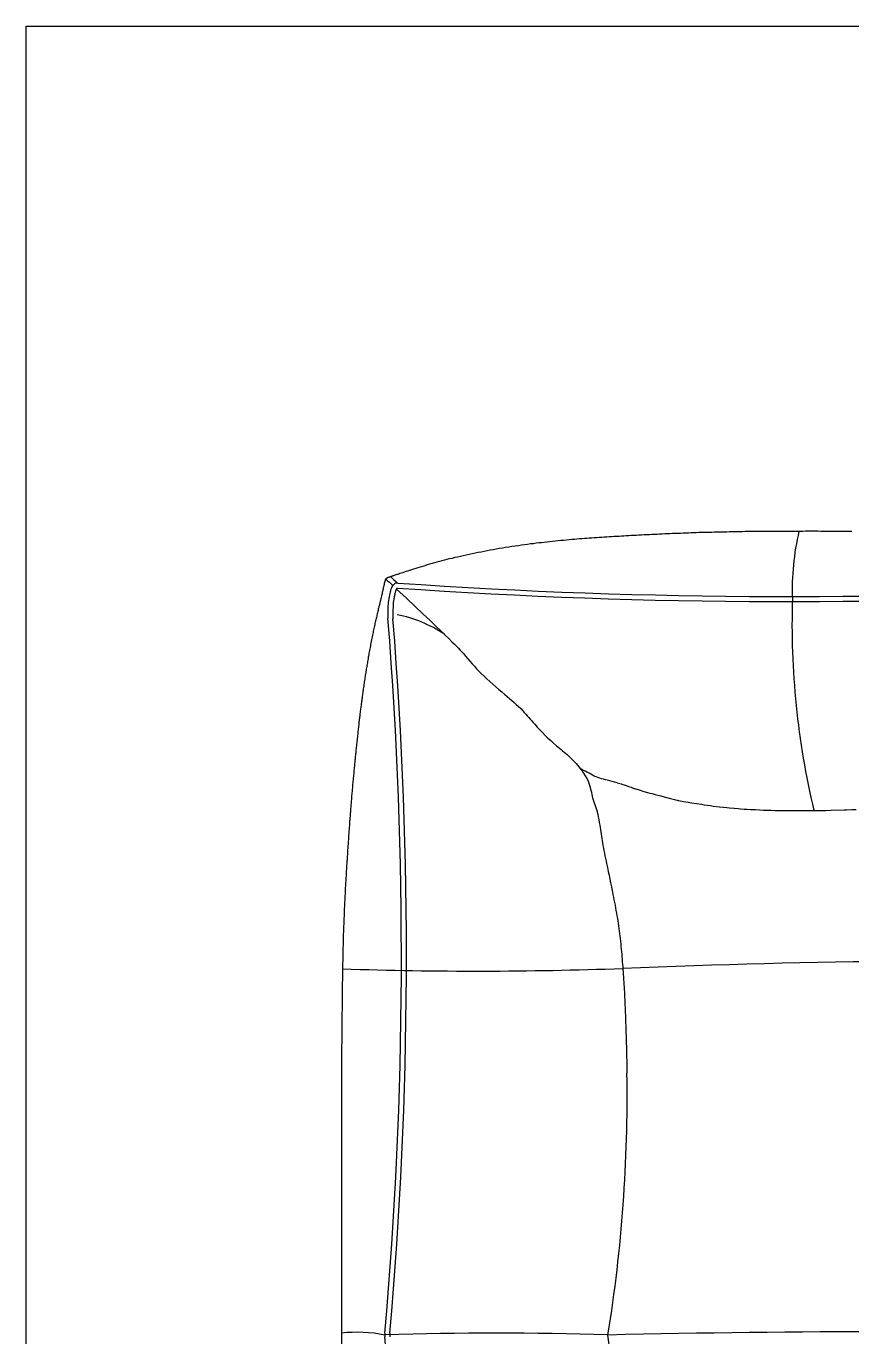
# Model space of a CAD drawing. Extents: x 185064 to 343242, y -369192 to -264966.
# Drawn here: x 227647 to 228468, y -291615 to -290311 of the extents above; entities that cross this region are included whole.
import ezdxf

# ---------------------------------------------------------------- set-up
doc = ezdxf.new("R2010")
doc.units = 0
doc.layers.add('01-12-Low Furniture', color=2, linetype='Continuous')
doc.layers.add('打印框', color=4, linetype='Continuous')

# ---------------------------------------------------------------- blocks, each defined once
blk = doc.blocks.new('332344')
at = {"layer": '01-12-Low Furniture', "color": 3}
for p, q in [((235230.9, -290818.1), (235228.5, -290818.2)), ((235233.4, -290817.9), (235230.9, -290818.1)), ((235235.8, -290817.8), (235233.4, -290817.9)), ((235238.4, -290817.6), (235235.8, -290817.8)), ((235240.9, -290817.5), (235238.4, -290817.6)), ((235243.5, -290817.4), (235240.9, -290817.5)), ((235246.1, -290817.3), (235243.5, -290817.4)), ((235248.7, -290817.1), (235246.1, -290817.3)), ((235251.3, -290817), (235248.7, -290817.1)), ((235253.9, -290816.9), (235251.3, -290817)), ((235256.4, -290816.7), (235253.9, -290816.9)), ((235259, -290816.6), (235256.4, -290816.7)), ((235261.5, -290816.5), (235259, -290816.6)), ((235264.1, -290816.4), (235261.5, -290816.5)), ((235266.6, -290816.3), (235264.1, -290816.4)), ((235269.2, -290816.1), (235266.6, -290816.3)), ((235271.7, -290816), (235269.2, -290816.1)), ((235274.3, -290815.9), (235271.7, -290816)), ((235276.9, -290815.8), (235274.3, -290815.9)), ((235279.5, -290815.7), (235276.9, -290815.8)), ((235282.1, -290815.6), (235279.5, -290815.7)), ((235284.8, -290815.5), (235282.1, -290815.6)), ((235287.4, -290815.4), (235284.8, -290815.5)), ((235290.1, -290815.3), (235287.4, -290815.4)), ((235292.8, -290815.2), (235290.1, -290815.3)), ((235295.4, -290815.1), (235292.8, -290815.2)), ((235298, -290815), (235295.4, -290815.1)), ((235300.6, -290814.9), (235298, -290815)), ((235303.2, -290814.8), (235300.6, -290814.9)), ((235305.8, -290814.8), (235303.2, -290814.8)), ((235308.3, -290814.7), (235305.8, -290814.8)), ((235310.9, -290814.6), (235308.3, -290814.7)), ((235313.4, -290814.6), (235310.9, -290814.6)), ((235315.9, -290814.5), (235313.4, -290814.6)), ((235318.4, -290814.4), (235315.9, -290814.5)), ((235320.9, -290814.4), (235318.4, -290814.4)), ((235323.4, -290814.3), (235320.9, -290814.4)), ((235326, -290814.3), (235323.4, -290814.3)), ((235328.5, -290814.2), (235326, -290814.3)), ((235331, -290814.2), (235328.5, -290814.2)), ((235333.6, -290814.1), (235331, -290814.2)), ((235336.1, -290814.1), (235333.6, -290814.1)), ((235338.7, -290814), (235336.1, -290814.1)), ((235341.3, -290814), (235338.7, -290814)), ((235343.9, -290813.9), (235341.3, -290814)), ((235346.5, -290813.9), (235343.9, -290813.9)), ((235349.1, -290813.8), (235346.5, -290813.9)), ((235351.7, -290813.8), (235349.1, -290813.8)), ((235354.3, -290813.8), (235351.7, -290813.8)), ((235357, -290813.7), (235354.3, -290813.8)), ((235359.6, -290813.7), (235357, -290813.7)), ((235362.2, -290813.7), (235359.6, -290813.7)), ((235364.8, -290813.6), (235362.2, -290813.7)), ((235367.4, -290813.6), (235364.8, -290813.6)), ((235370, -290813.6), (235367.4, -290813.6)), ((235372.6, -290813.6), (235370, -290813.6)), ((235375.1, -290813.6), (235372.6, -290813.6)), ((235377.6, -290813.5), (235375.1, -290813.6)), ((235380.1, -290813.5), (235377.6, -290813.5)), ((235382.5, -290813.5), (235380.1, -290813.5)), ((235384.9, -290813.5), (235382.5, -290813.5)), ((235387.2, -290813.5), (235384.9, -290813.5)), ((235389.6, -290813.5), (235387.2, -290813.5)), ((235392, -290813.5), (235389.6, -290813.5)), ((235394.3, -290813.5), (235392, -290813.5)), ((235396.7, -290813.5), (235394.3, -290813.5)), ((235399.1, -290813.5), (235396.7, -290813.5)), ((235401.6, -290813.5), (235399.1, -290813.5)), ((235404.1, -290813.5), (235401.6, -290813.5)), ((235406.6, -290813.5), (235404.1, -290813.5)), ((235409.1, -290813.4), (235406.6, -290813.5)), ((235411.6, -290813.4), (235409.1, -290813.4)), ((235414.2, -290813.4), (235411.6, -290813.4)), ((235416.8, -290813.4), (235414.2, -290813.4)), ((235419.3, -290813.4), (235416.8, -290813.4)), ((235421.9, -290813.4), (235419.3, -290813.4)), ((235424.4, -290813.5), (235421.9, -290813.4)), ((235427, -290813.5), (235424.4, -290813.5)), ((235429.5, -290813.5), (235427, -290813.5)), ((235432.1, -290813.5), (235429.5, -290813.5)), ((235434.6, -290813.5), (235432.1, -290813.5)), ((235437.2, -290813.5), (235434.6, -290813.5)), ((235439.8, -290813.5), (235437.2, -290813.5)), ((235442.3, -290813.6), (235439.8, -290813.5)), ((235444.9, -290813.6), (235442.3, -290813.6)), ((235447.5, -290813.6), (235444.9, -290813.6)), ((235450.1, -290813.6), (235447.5, -290813.6)), ((235452.7, -290813.6), (235450.1, -290813.6)), ((235455.3, -290813.7), (235452.7, -290813.6)), ((235104.5, -290830.7), (235101.5, -290831.3)), ((235107.6, -290830.2), (235104.5, -290830.7)), ((235110.8, -290829.7), (235107.6, -290830.2)), ((235114, -290829.2), (235110.8, -290829.7)), ((235117.1, -290828.7), (235114, -290829.2)), ((235120.3, -290828.2), (235117.1, -290828.7)), ((235123.5, -290827.8), (235120.3, -290828.2)), ((235126.6, -290827.3), (235123.5, -290827.8)), ((235129.6, -290826.9), (235126.6, -290827.3)), ((235132.6, -290826.5), (235129.6, -290826.9)), ((235135.5, -290826.1), (235132.6, -290826.5)), ((235138.4, -290825.8), (235135.5, -290826.1)), ((235141.2, -290825.4), (235138.4, -290825.8)), ((235143.9, -290825.1), (235141.2, -290825.4)), ((235146.6, -290824.8), (235143.9, -290825.1)), ((235149.3, -290824.5), (235146.6, -290824.8)), ((235152, -290824.2), (235149.3, -290824.5)), ((235154.8, -290823.9), (235152, -290824.2)), ((235157.5, -290823.6), (235154.8, -290823.9)), ((235160.3, -290823.3), (235157.5, -290823.6)), ((235163.1, -290823), (235160.3, -290823.3)), ((235165.8, -290822.7), (235163.1, -290823)), ((235168.6, -290822.5), (235165.8, -290822.7)), ((235171.3, -290822.2), (235168.6, -290822.5)), ((235174, -290822), (235171.3, -290822.2)), ((235176.7, -290821.7), (235174, -290822)), ((235179.3, -290821.5), (235176.7, -290821.7)), ((235181.8, -290821.3), (235179.3, -290821.5)), ((235184.3, -290821.1), (235181.8, -290821.3)), ((235186.8, -290820.9), (235184.3, -290821.1)), ((235189.2, -290820.7), (235186.8, -290820.9)), ((235191.7, -290820.5), (235189.2, -290820.7)), ((235194.1, -290820.3), (235191.7, -290820.5)), ((235196.5, -290820.2), (235194.1, -290820.3)), ((235199, -290820), (235196.5, -290820.2)), ((235201.5, -290819.8), (235199, -290820)), ((235204, -290819.7), (235201.5, -290819.8)), ((235206.5, -290819.5), (235204, -290819.7)), ((235209, -290819.4), (235206.5, -290819.5)), ((235211.5, -290819.2), (235209, -290819.4)), ((235214, -290819.1), (235211.5, -290819.2)), ((235216.4, -290818.9), (235214, -290819.1)), ((235218.9, -290818.8), (235216.4, -290818.9)), ((235221.3, -290818.6), (235218.9, -290818.8)), ((235223.7, -290818.5), (235221.3, -290818.6)), ((235226.1, -290818.3), (235223.7, -290818.5)), ((235228.5, -290818.2), (235226.1, -290818.3)), ((235045, -290843.6), (235042.5, -290844.3)), ((235047.4, -290842.9), (235045, -290843.6)), ((235049.9, -290842.3), (235047.4, -290842.9)), ((235052.4, -290841.6), (235049.9, -290842.3)), ((235055, -290841), (235052.4, -290841.6)), ((235057.6, -290840.4), (235055, -290841)), ((235060.3, -290839.7), (235057.6, -290840.4)), ((235063, -290839.1), (235060.3, -290839.7)), ((235065.8, -290838.5), (235063, -290839.1)), ((235068.7, -290837.8), (235065.8, -290838.5)), ((235071.6, -290837.2), (235068.7, -290837.8)), ((235074.5, -290836.6), (235071.6, -290837.2)), ((235077.5, -290836), (235074.5, -290836.6)), ((235080.4, -290835.3), (235077.5, -290836)), ((235083.4, -290834.7), (235080.4, -290835.3)), ((235086.4, -290834.1), (235083.4, -290834.7)), ((235089.4, -290833.5), (235086.4, -290834.1)), ((235092.4, -290832.9), (235089.4, -290833.5)), ((235095.4, -290832.4), (235092.4, -290832.9)), ((235098.4, -290831.8), (235095.4, -290832.4)), ((235101.5, -290831.3), (235098.4, -290831.8)), ((235000.6, -290857.2), (234999.9, -290857.5)), ((235001.5, -290856.9), (235000.6, -290857.2)), ((235002.4, -290856.6), (235001.5, -290856.9)), ((235003.4, -290856.3), (235002.4, -290856.6)), ((235004.4, -290856), (235003.4, -290856.3)), ((235005.6, -290855.6), (235004.4, -290856)), ((235006.9, -290855.1), (235005.6, -290855.6)), ((235008.4, -290854.7), (235006.9, -290855.1)), ((235009.9, -290854.2), (235008.4, -290854.7)), ((235011.6, -290853.6), (235009.9, -290854.2)), ((235013.3, -290853.1), (235011.6, -290853.6)), ((235015.2, -290852.5), (235013.3, -290853.1)), ((235017.1, -290851.9), (235015.2, -290852.5)), ((235019.2, -290851.2), (235017.1, -290851.9)), ((235021.3, -290850.6), (235019.2, -290851.2)), ((235023.5, -290849.9), (235021.3, -290850.6)), ((235025.7, -290849.2), (235023.5, -290849.9)), ((235028, -290848.5), (235025.7, -290849.2)), ((235030.4, -290847.8), (235028, -290848.5)), ((235032.8, -290847), (235030.4, -290847.8)), ((235035.2, -290846.3), (235032.8, -290847)), ((235037.6, -290845.6), (235035.2, -290846.3)), ((235040.1, -290844.9), (235037.6, -290845.6)), ((235042.5, -290844.3), (235040.1, -290844.9)), ((234989, -290870.3), (234988.8, -290870.9)), ((234989.1, -290869.7), (234989, -290870.3)), ((234989.2, -290869.1), (234989.1, -290869.7)), ((234989.4, -290868.6), (234989.2, -290869.1)), ((234989.5, -290868.1), (234989.4, -290868.6)), ((234989.6, -290867.3), (234989.5, -290867.7)), ((234989.5, -290867.7), (234989.5, -290868.1)), ((234989.7, -290867), (234989.6, -290867.3)), ((234989.8, -290866.7), (234989.7, -290867)), ((234989.9, -290866.1), (234989.8, -290866.4)), ((234989.8, -290866.4), (234989.8, -290866.7)), ((234990, -290865.9), (234989.9, -290866.1)), ((234990.1, -290865.5), (234990, -290865.7)), ((234990, -290865.7), (234990, -290865.9)), ((234990.2, -290864.9), (234990.1, -290865.1)), ((234990.1, -290865.1), (234990.1, -290865.3)), ((234990.1, -290865.3), (234990.1, -290865.5)), ((234990.3, -290864.6), (234990.2, -290864.7)), ((234990.2, -290864.7), (234990.2, -290864.9)), ((234990.4, -290864.2), (234990.3, -290864.4)), ((234990.3, -290864.4), (234990.3, -290864.6)), ((234990.5, -290863.8), (234990.4, -290864)), ((234990.4, -290864), (234990.4, -290864.2)), ((234990.6, -290863.4), (234990.5, -290863.6)), ((234990.5, -290863.6), (234990.5, -290863.8)), ((234990.7, -290863), (234990.6, -290863.2)), ((234990.6, -290863.2), (234990.6, -290863.4)), ((234990.8, -290862.6), (234990.7, -290862.8)), ((234990.7, -290862.8), (234990.7, -290863)), ((234990.9, -290862.2), (234990.8, -290862.4)), ((234990.8, -290862.4), (234990.8, -290862.6)), ((234991, -290862), (234990.9, -290862.1)), ((234990.9, -290862.1), (234990.9, -290862.2)), ((234991.1, -290861.7), (234991, -290861.8)), ((234991, -290861.8), (234991, -290861.9)), ((234991, -290861.9), (234991, -290862)), ((234991.2, -290861.6), (234991.1, -290861.6)), ((234991.1, -290861.6), (234991.1, -290861.7)), ((234991.3, -290861.4), (234991.2, -290861.4)), ((234991.2, -290861.4), (234991.2, -290861.5)), ((234991.2, -290861.5), (234991.2, -290861.6)), ((234991.4, -290861.2), (234991.3, -290861.3)), ((234991.3, -290861.3), (234991.3, -290861.4)), ((234991.5, -290861.1), (234991.4, -290861.2)), ((234991.4, -290861.2), (234991.4, -290861.2)), ((234991.6, -290861), (234991.5, -290861.1)), ((234991.5, -290861.1), (234991.5, -290861.1)), ((234991.7, -290860.9), (234991.6, -290861)), ((234991.6, -290861), (234991.6, -290861)), ((234991.8, -290860.8), (234991.7, -290860.9)), ((234991.7, -290860.9), (234991.7, -290860.9)), ((234991.9, -290860.8), (234991.8, -290860.8)), ((234992, -290860.6), (234991.9, -290860.7)), ((234991.9, -290860.7), (234991.9, -290860.8)), ((234992.1, -290860.6), (234992, -290860.6)), ((234992.3, -290860.5), (234992.1, -290860.6)), ((234992.4, -290860.4), (234992.3, -290860.5)), ((234992.6, -290860.3), (234992.4, -290860.4)), ((234992.8, -290860.2), (234992.6, -290860.3)), ((234992.9, -290860.1), (234992.8, -290860.2)), ((234993.1, -290860), (234992.9, -290860.1)), ((234993.3, -290859.8), (234993.1, -290860)), ((234993.5, -290859.7), (234993.3, -290859.8)), ((234993.7, -290859.6), (234993.5, -290859.7)), ((234994, -290859.6), (234993.7, -290859.6)), ((234994.2, -290859.5), (234994, -290859.6)), ((234994.4, -290859.4), (234994.2, -290859.5)), ((234994.7, -290859.3), (234994.4, -290859.4)), ((234994.9, -290859.2), (234994.7, -290859.3)), ((234995.2, -290859.1), (234994.9, -290859.2)), ((234995.5, -290859), (234995.2, -290859.1)), ((234995.8, -290858.9), (234995.5, -290859)), ((234996.2, -290858.7), (234995.8, -290858.9)), ((234996.6, -290858.6), (234996.2, -290858.7)), ((234997, -290858.4), (234996.6, -290858.6)), ((234997.5, -290858.3), (234997, -290858.4)), ((234998, -290858.1), (234997.5, -290858.3)), ((234998.6, -290857.9), (234998, -290858.1)), ((234999.2, -290857.7), (234998.6, -290857.9)), ((234999.9, -290857.5), (234999.2, -290857.7)), ((234986.1, -290883.1), (234986, -290883.7)), ((234986.2, -290882.6), (234986.1, -290883.1)), ((234986.3, -290882.1), (234986.2, -290882.6)), ((234986.5, -290881.5), (234986.3, -290882.1)), ((234986.6, -290881), (234986.5, -290881.5)), ((234986.7, -290880.4), (234986.6, -290881)), ((234986.9, -290879.7), (234986.7, -290880.4)), ((234987, -290879), (234986.9, -290879.7)), ((234987.2, -290878.3), (234987, -290879)), ((234987.4, -290877.5), (234987.2, -290878.3)), ((234987.6, -290876.7), (234987.4, -290877.5)), ((234987.8, -290875.8), (234987.6, -290876.7)), ((234987.9, -290875), (234987.8, -290875.8)), ((234988.1, -290874.1), (234987.9, -290875)), ((234988.3, -290873.3), (234988.1, -290874.1)), ((234988.5, -290872.4), (234988.3, -290873.3)), ((234988.7, -290871.7), (234988.5, -290872.4)), ((234988.8, -290870.9), (234988.7, -290871.7)), ((234983, -290895.6), (234982.7, -290896.8)), ((234983.3, -290894.5), (234983, -290895.6)), ((234983.6, -290893.3), (234983.3, -290894.5)), ((234983.9, -290892.2), (234983.6, -290893.3)), ((234984.1, -290891.1), (234983.9, -290892.2)), ((234984.4, -290890.1), (234984.1, -290891.1)), ((234984.6, -290889.2), (234984.4, -290890.1)), ((234984.8, -290888.3), (234984.6, -290889.2)), ((234985, -290887.5), (234984.8, -290888.3)), ((234985.2, -290886.7), (234985, -290887.5)), ((234985.4, -290886), (234985.2, -290886.7)), ((234985.5, -290885.4), (234985.4, -290886)), ((234985.7, -290884.8), (234985.5, -290885.4)), ((234985.8, -290884.2), (234985.7, -290884.8)), ((234986, -290883.7), (234985.8, -290884.2)), ((234980, -290908.8), (234979.7, -290910.1)), ((234980.2, -290907.6), (234980, -290908.8)), ((234980.5, -290906.4), (234980.2, -290907.6)), ((234980.8, -290905.1), (234980.5, -290906.4)), ((234981.1, -290903.9), (234980.8, -290905.1)), ((234981.3, -290902.7), (234981.1, -290903.9)), ((234981.6, -290901.5), (234981.3, -290902.7)), ((234981.9, -290900.3), (234981.6, -290901.5)), ((234982.2, -290899.1), (234981.9, -290900.3)), ((234982.5, -290898), (234982.2, -290899.1)), ((234982.7, -290896.8), (234982.5, -290898)), ((234977.4, -290921.4), (234977.1, -290923)), ((234977.7, -290919.9), (234977.4, -290921.4)), ((234978, -290918.4), (234977.7, -290919.9)), ((234978.3, -290916.9), (234978, -290918.4)), ((234978.6, -290915.5), (234978.3, -290916.9)), ((234978.9, -290914.1), (234978.6, -290915.5)), ((234979.1, -290912.7), (234978.9, -290914.1)), ((234979.4, -290911.4), (234979.1, -290912.7)), ((234979.7, -290910.1), (234979.4, -290911.4)), ((234974.8, -290934.9), (234974.6, -290936.2)), ((234975.1, -290933.5), (234974.8, -290934.9)), ((234975.3, -290932), (234975.1, -290933.5)), ((234975.6, -290930.6), (234975.3, -290932)), ((234975.9, -290929.1), (234975.6, -290930.6)), ((234976.2, -290927.6), (234975.9, -290929.1)), ((234976.5, -290926.1), (234976.2, -290927.6)), ((234976.8, -290924.5), (234976.5, -290926.1)), ((234977.1, -290923), (234976.8, -290924.5)), ((234972.6, -290948.1), (234972.4, -290949.4)), ((234972.8, -290946.9), (234972.6, -290948.1)), ((234973, -290945.6), (234972.8, -290946.9)), ((234973.2, -290944.3), (234973, -290945.6)), ((234973.4, -290942.9), (234973.2, -290944.3)), ((234973.6, -290941.6), (234973.4, -290942.9)), ((234973.9, -290940.3), (234973.6, -290941.6)), ((234974.1, -290938.9), (234973.9, -290940.3)), ((234974.3, -290937.6), (234974.1, -290938.9)), ((234974.6, -290936.2), (234974.3, -290937.6)), ((234970.6, -290960.5), (234970.4, -290961.9)), ((234970.8, -290959.2), (234970.6, -290960.5)), ((234971, -290958), (234970.8, -290959.2)), ((234971.2, -290956.7), (234971, -290958)), ((234971.4, -290955.5), (234971.2, -290956.7)), ((234971.6, -290954.3), (234971.4, -290955.5)), ((234971.8, -290953.1), (234971.6, -290954.3)), ((234972, -290951.9), (234971.8, -290953.1)), ((234972.2, -290950.6), (234972, -290951.9)), ((234972.4, -290949.4), (234972.2, -290950.6)), ((234968.7, -290973.9), (234968.5, -290975.1)), ((234968.8, -290972.7), (234968.7, -290973.9)), ((234969, -290971.5), (234968.8, -290972.7)), ((234969.2, -290970.2), (234969, -290971.5)), ((234969.4, -290968.8), (234969.2, -290970.2)), ((234969.6, -290967.4), (234969.4, -290968.8)), ((234969.8, -290966), (234969.6, -290967.4)), ((234970, -290964.6), (234969.8, -290966)), ((234970.2, -290963.2), (234970, -290964.6)), ((234970.4, -290961.9), (234970.2, -290963.2)), ((234966.8, -290987.7), (234966.7, -290988.9)), ((234967, -290986.5), (234966.8, -290987.7)), ((234967.1, -290985.3), (234967, -290986.5)), ((234967.3, -290984.1), (234967.1, -290985.3)), ((234967.4, -290983), (234967.3, -290984.1)), ((234967.6, -290981.8), (234967.4, -290983)), ((234967.7, -290980.7), (234967.6, -290981.8)), ((234967.9, -290979.6), (234967.7, -290980.7)), ((234968, -290978.5), (234967.9, -290979.6)), ((234968.2, -290977.4), (234968, -290978.5)), ((234968.3, -290976.2), (234968.2, -290977.4)), ((234968.5, -290975.1), (234968.3, -290976.2)), ((234965.3, -290999.7), (234965.2, -291000.9)), ((234965.5, -290998.6), (234965.3, -290999.7)), ((234965.6, -290997.4), (234965.5, -290998.6)), ((234965.8, -290996.2), (234965.6, -290997.4)), ((234965.9, -290995), (234965.8, -290996.2)), ((234966.1, -290993.7), (234965.9, -290995)), ((234966.2, -290992.5), (234966.1, -290993.7)), ((234966.4, -290991.3), (234966.2, -290992.5)), ((234966.5, -290990.1), (234966.4, -290991.3)), ((234966.7, -290988.9), (234966.5, -290990.1)), ((234963.9, -291012.7), (234963.7, -291014.1)), ((234964, -291011.4), (234963.9, -291012.7)), ((234964.2, -291010.2), (234964, -291011.4)), ((234964.3, -291008.9), (234964.2, -291010.2)), ((234964.4, -291007.7), (234964.3, -291008.9)), ((234964.6, -291006.5), (234964.4, -291007.7)), ((234964.7, -291005.4), (234964.6, -291006.5)), ((234964.8, -291004.3), (234964.7, -291005.4)), ((234964.9, -291003.1), (234964.8, -291004.3)), ((234965.1, -291002), (234964.9, -291003.1)), ((234965.2, -291000.9), (234965.1, -291002)), ((234962.5, -291025.5), (234962.3, -291026.9)), ((234962.7, -291024), (234962.5, -291025.5)), ((234962.8, -291022.6), (234962.7, -291024)), ((234963, -291021.1), (234962.8, -291022.6)), ((234963.1, -291019.7), (234963, -291021.1)), ((234963.3, -291018.2), (234963.1, -291019.7)), ((234963.4, -291016.8), (234963.3, -291018.2)), ((234963.6, -291015.4), (234963.4, -291016.8)), ((234963.7, -291014.1), (234963.6, -291015.4)), ((234961.1, -291038.9), (234961, -291040.1)), ((234961.2, -291037.7), (234961.1, -291038.9)), ((234961.3, -291036.4), (234961.2, -291037.7)), ((234961.5, -291035.1), (234961.3, -291036.4)), ((234961.6, -291033.8), (234961.5, -291035.1)), ((234961.8, -291032.5), (234961.6, -291033.8)), ((234961.9, -291031.1), (234961.8, -291032.5)), ((234962, -291029.7), (234961.9, -291031.1)), ((234962.2, -291028.3), (234962, -291029.7)), ((234962.3, -291026.9), (234962.2, -291028.3)), ((234959.7, -291052.8), (234959.6, -291054.4)), ((234959.9, -291051.3), (234959.7, -291052.8)), ((234960, -291049.9), (234959.9, -291051.3)), ((234960.1, -291048.6), (234960, -291049.9)), ((234960.3, -291047.3), (234960.1, -291048.6)), ((234960.4, -291046.1), (234960.3, -291047.3)), ((234960.5, -291044.9), (234960.4, -291046.1)), ((234960.6, -291043.7), (234960.5, -291044.9)), ((234960.7, -291042.5), (234960.6, -291043.7)), ((234960.8, -291041.3), (234960.7, -291042.5)), ((234961, -291040.1), (234960.8, -291041.3)), ((234958.6, -291065.1), (234958.5, -291066.4)), ((234958.7, -291063.7), (234958.6, -291065.1)), ((234958.9, -291062.2), (234958.7, -291063.7)), ((234959, -291060.7), (234958.9, -291062.2)), ((234959.2, -291059.1), (234959, -291060.7)), ((234959.3, -291057.5), (234959.2, -291059.1)), ((234959.4, -291055.9), (234959.3, -291057.5)), ((234959.6, -291054.4), (234959.4, -291055.9)), ((234957.4, -291079), (234957.3, -291080.3)), ((234957.5, -291077.6), (234957.4, -291079)), ((234957.6, -291076.3), (234957.5, -291077.6)), ((234957.7, -291075), (234957.6, -291076.3)), ((234957.8, -291073.7), (234957.7, -291075)), ((234958, -291072.5), (234957.8, -291073.7)), ((234958.1, -291071.3), (234958, -291072.5)), ((234958.2, -291070.1), (234958.1, -291071.3)), ((234958.3, -291068.9), (234958.2, -291070.1)), ((234958.4, -291067.7), (234958.3, -291068.9)), ((234958.5, -291066.4), (234958.4, -291067.7)), ((234956.4, -291091.7), (234956.3, -291092.9)), ((234956.5, -291090.5), (234956.4, -291091.7)), ((234956.6, -291089.3), (234956.5, -291090.5)), ((234956.7, -291088.1), (234956.6, -291089.3)), ((234956.8, -291086.8), (234956.7, -291088.1)), ((234956.9, -291085.6), (234956.8, -291086.8)), ((234957, -291084.3), (234956.9, -291085.6)), ((234957.1, -291083), (234957, -291084.3)), ((234957.2, -291081.6), (234957.1, -291083)), ((234957.3, -291080.3), (234957.2, -291081.6)), ((234955.5, -291104.3), (234955.4, -291105.5)), ((234955.6, -291102.1), (234955.5, -291103.2)), ((234955.5, -291103.2), (234955.5, -291104.3)), ((234955.7, -291100.9), (234955.6, -291102.1)), ((234955.8, -291099.8), (234955.7, -291100.9)), ((234955.9, -291098.7), (234955.8, -291099.8)), ((234956, -291097.5), (234955.9, -291098.7)), ((234956.1, -291095.2), (234956, -291096.4)), ((234956, -291096.4), (234956, -291097.5)), ((234956.2, -291094.1), (234956.1, -291095.2)), ((234956.3, -291092.9), (234956.2, -291094.1)), ((234954.5, -291117.4), (234954.4, -291119)), ((234954.6, -291115.9), (234954.5, -291117.4)), ((234954.7, -291114.5), (234954.6, -291115.9)), ((234954.8, -291113), (234954.7, -291114.5)), ((234954.9, -291111.7), (234954.8, -291113)), ((234955, -291110.4), (234954.9, -291111.7)), ((234955.1, -291109.1), (234955, -291110.4)), ((234955.2, -291107.9), (234955.1, -291109.1)), ((234955.3, -291106.7), (234955.2, -291107.9)), ((234955.4, -291105.5), (234955.3, -291106.7)), ((234953.6, -291130.5), (234953.5, -291131.8)), ((234953.7, -291129.2), (234953.6, -291130.5)), ((234953.8, -291127.8), (234953.7, -291129.2)), ((234953.9, -291126.4), (234953.8, -291127.8)), ((234954, -291125), (234953.9, -291126.4)), ((234954.1, -291123.5), (234954, -291125)), ((234954.2, -291122), (234954.1, -291123.5)), ((234954.3, -291120.5), (234954.2, -291122)), ((234954.4, -291119), (234954.3, -291120.5)), ((234952.8, -291143.2), (234952.7, -291144.5)), ((234952.9, -291141.9), (234952.8, -291143.2)), ((234953, -291140.7), (234952.9, -291141.9)), ((234953.1, -291138.1), (234953, -291139.4)), ((234953, -291139.4), (234953, -291140.7)), ((234953.2, -291136.8), (234953.1, -291138.1)), ((234953.3, -291135.6), (234953.2, -291136.8)), ((234953.4, -291134.3), (234953.3, -291135.6)), ((234953.5, -291133), (234953.4, -291134.3)), ((234953.5, -291131.8), (234953.5, -291133)), ((234952, -291156.6), (234951.9, -291157.9)), ((234952.1, -291153.9), (234952, -291155.2)), ((234952, -291155.2), (234952, -291156.6)), ((234952.2, -291152.5), (234952.1, -291153.9)), ((234952.3, -291151.2), (234952.2, -291152.5)), ((234952.4, -291149.8), (234952.3, -291151.2)), ((234952.5, -291147.2), (234952.4, -291148.5)), ((234952.4, -291148.5), (234952.4, -291149.8)), ((234952.6, -291145.8), (234952.5, -291147.2)), ((234952.7, -291144.5), (234952.6, -291145.8)), ((234951.3, -291169), (234951.2, -291170.1)), ((234951.2, -291170.1), (234951.2, -291171.3)), ((234951.4, -291166.7), (234951.3, -291167.9)), ((234951.3, -291167.9), (234951.3, -291169)), ((234951.5, -291165.5), (234951.4, -291166.7)), ((234951.6, -291163), (234951.5, -291164.3)), ((234951.5, -291164.3), (234951.5, -291165.5)), ((234951.7, -291161.8), (234951.6, -291163)), ((234951.8, -291159.2), (234951.7, -291160.5)), ((234951.7, -291160.5), (234951.7, -291161.8)), ((234951.9, -291157.9), (234951.8, -291159.2)), ((234950.7, -291181), (234950.6, -291182.3)), ((234950.6, -291182.3), (234950.6, -291183.6)), ((234950.8, -291178.4), (234950.7, -291179.7)), ((234950.7, -291179.7), (234950.7, -291181)), ((234950.9, -291177.1), (234950.8, -291178.4)), ((234951, -291174.7), (234950.9, -291175.9)), ((234950.9, -291175.9), (234950.9, -291177.1)), ((234951.1, -291172.4), (234951, -291173.6)), ((234951, -291173.6), (234951, -291174.7)), ((234951.2, -291171.3), (234951.1, -291172.4)), ((234950.1, -291194.6), (234950, -291195.8)), ((234950, -291195.8), (234950, -291197)), ((234950.2, -291192.2), (234950.1, -291193.4)), ((234950.1, -291193.4), (234950.1, -291194.6)), ((234950.3, -291189.8), (234950.2, -291191)), ((234950.2, -291191), (234950.2, -291192.2)), ((234950.4, -291187.4), (234950.3, -291188.6)), ((234950.3, -291188.6), (234950.3, -291189.8)), ((234950.5, -291184.9), (234950.4, -291186.1)), ((234950.4, -291186.1), (234950.4, -291187.4)), ((234950.6, -291183.6), (234950.5, -291184.9)), ((234949.6, -291207.3), (234949.5, -291208.6)), ((234949.5, -291208.6), (234949.5, -291210)), ((234949.7, -291204.7), (234949.6, -291206)), ((234949.6, -291206), (234949.6, -291207.3)), ((234949.8, -291202.1), (234949.7, -291203.4)), ((234949.7, -291203.4), (234949.7, -291204.7)), ((234949.9, -291199.5), (234949.8, -291200.8)), ((234949.8, -291200.8), (234949.8, -291202.1)), ((234950, -291197), (234949.9, -291198.3)), ((234949.9, -291198.3), (234949.9, -291199.5)), ((234949.1, -291221.3), (234949, -291222.5)), ((234949.2, -291217.7), (234949.1, -291218.9)), ((234949.1, -291218.9), (234949.1, -291220.1)), ((234949.1, -291220.1), (234949.1, -291221.3)), ((234949.3, -291215.1), (234949.2, -291216.4)), ((234949.2, -291216.4), (234949.2, -291217.7)), ((234949.4, -291212.6), (234949.3, -291213.9)), ((234949.3, -291213.9), (234949.3, -291215.1)), ((234949.5, -291210), (234949.4, -291211.3)), ((234949.4, -291211.3), (234949.4, -291212.6)), ((234948.8, -291234.7), (234948.7, -291236.1)), ((234948.9, -291229.7), (234948.8, -291230.9)), ((234948.8, -291230.9), (234948.8, -291232.2)), ((234948.8, -291232.2), (234948.8, -291233.5)), ((234948.8, -291233.5), (234948.8, -291234.7)), ((234949, -291226.1), (234948.9, -291227.3)), ((234948.9, -291227.3), (234948.9, -291228.5)), ((234948.9, -291228.5), (234948.9, -291229.7)), ((234949, -291222.5), (234949, -291223.7)), ((234949, -291223.7), (234949, -291224.9)), ((234949, -291224.9), (234949, -291226.1)), ((234948.6, -291248.3), (234948.5, -291249.6)), ((234948.7, -291241.5), (234948.6, -291242.9)), ((234948.6, -291242.9), (234948.6, -291244.3)), ((234948.6, -291244.3), (234948.6, -291245.7)), ((234948.6, -291245.7), (234948.6, -291247)), ((234948.6, -291247), (234948.6, -291248.3)), ((234948.7, -291236.1), (234948.7, -291237.4)), ((234948.7, -291237.4), (234948.7, -291238.8)), ((234948.7, -291238.8), (234948.7, -291240.1)), ((234948.7, -291240.1), (234948.7, -291241.5)), ((234948.4, -291261), (234948.3, -291262.3)), ((234948.5, -291254.6), (234948.4, -291255.9)), ((234948.4, -291255.9), (234948.4, -291257.1)), ((234948.4, -291257.1), (234948.4, -291258.4)), ((234948.4, -291258.4), (234948.4, -291259.7)), ((234948.4, -291259.7), (234948.4, -291261)), ((234948.5, -291249.6), (234948.5, -291250.9)), ((234948.5, -291250.9), (234948.5, -291252.1)), ((234948.5, -291252.1), (234948.5, -291253.4)), ((234948.5, -291253.4), (234948.5, -291254.6)), ((234948.3, -291267.4), (234948.2, -291268.7)), ((234948.2, -291268.7), (234948.2, -291270)), ((234948.2, -291270), (234948.2, -291271.2)), ((234948.2, -291271.2), (234948.2, -291272.5)), ((234948.2, -291272.5), (234948.2, -291273.7)), ((234948.2, -291273.7), (234948.2, -291275)), ((234948.3, -291262.3), (234948.3, -291263.6)), ((234948.3, -291263.6), (234948.3, -291264.8)), ((234948.3, -291264.8), (234948.3, -291266.1)), ((234948.3, -291266.1), (234948.3, -291267.4)), ((234948.1, -291283.6), (234948, -291284.8)), ((234948, -291284.8), (234948, -291286.1)), ((234948, -291286.1), (234948, -291287.3)), ((234948, -291287.3), (234948, -291288.5)), ((234948.2, -291275), (234948.1, -291276.2)), ((234948.1, -291276.2), (234948.1, -291277.4)), ((234948.1, -291277.4), (234948.1, -291278.7)), ((234948.1, -291278.7), (234948.1, -291279.9)), ((234948.1, -291279.9), (234948.1, -291281.2)), ((234948.1, -291281.2), (234948.1, -291282.4)), ((234948.1, -291282.4), (234948.1, -291283.6)), ((234948, -291290.9), (234947.9, -291292.1)), ((234947.9, -291292.1), (234947.9, -291293.3)), ((234947.9, -291293.3), (234947.9, -291294.5)), ((234947.9, -291294.5), (234947.9, -291295.8)), ((234947.9, -291295.8), (234947.9, -291297)), ((234947.9, -291297), (234947.9, -291298.4)), ((234947.9, -291298.4), (234947.9, -291299.7)), ((234947.9, -291299.7), (234947.9, -291301.1)), ((234948, -291288.5), (234948, -291289.7)), ((234948, -291289.7), (234948, -291290.9)), ((234947.8, -291313.1), (234947.7, -291314.4)), ((234947.9, -291301.1), (234947.8, -291302.4)), ((234947.8, -291302.4), (234947.8, -291303.8)), ((234947.8, -291303.8), (234947.8, -291305.2)), ((234947.8, -291305.2), (234947.8, -291306.6)), ((234947.8, -291306.6), (234947.8, -291307.9)), ((234947.8, -291307.9), (234947.8, -291309.3)), ((234947.8, -291309.3), (234947.8, -291310.6)), ((234947.8, -291310.6), (234947.8, -291311.9)), ((234947.8, -291311.9), (234947.8, -291313.1)), ((234947.7, -291323.3), (234947.6, -291324.6)), ((234947.6, -291324.6), (234947.6, -291325.9)), ((234947.6, -291325.9), (234947.6, -291327.2)), ((234947.7, -291314.4), (234947.7, -291315.7)), ((234947.7, -291315.7), (234947.7, -291316.9)), ((234947.7, -291316.9), (234947.7, -291318.2)), ((234947.7, -291318.2), (234947.7, -291319.5)), ((234947.7, -291319.5), (234947.7, -291320.7)), ((234947.7, -291320.7), (234947.7, -291322)), ((234947.7, -291322), (234947.7, -291323.3)), ((234947.6, -291335.2), (234947.5, -291336.5)), ((234947.5, -291336.5), (234947.5, -291337.8)), ((234947.5, -291337.8), (234947.5, -291339)), ((234947.5, -291339), (234947.5, -291340.3)), ((234947.6, -291327.2), (234947.6, -291328.5)), ((234947.6, -291328.5), (234947.6, -291329.8)), ((234947.6, -291329.8), (234947.6, -291331.2)), ((234947.6, -291331.2), (234947.6, -291332.5)), ((234947.6, -291332.5), (234947.6, -291333.8)), ((234947.6, -291333.8), (234947.6, -291335.2)), ((234947.5, -291347.4), (234947.4, -291348.6)), ((234947.4, -291348.6), (234947.4, -291349.8)), ((234947.4, -291349.8), (234947.4, -291351.1)), ((234947.4, -291351.1), (234947.4, -291352.3)), ((234947.4, -291352.3), (234947.4, -291353.6)), ((234947.5, -291340.3), (234947.5, -291341.5)), ((234947.5, -291341.5), (234947.5, -291342.7)), ((234947.5, -291342.7), (234947.5, -291343.9)), ((234947.5, -291343.9), (234947.5, -291345.1)), ((234947.5, -291345.1), (234947.5, -291346.2)), ((234947.5, -291346.2), (234947.5, -291347.4)), ((234947.4, -291353.6), (234947.4, -291354.9)), ((234947.4, -291354.9), (234947.4, -291606.1)), ((234947.4, -291606.1), (234947.4, -291607.4)), ((234947.4, -291607.4), (234947.4, -291608.8)), ((234947.4, -291608.8), (234947.4, -291610.1)), ((234947.4, -291610.1), (234947.4, -291611.6)), ((234947.4, -291611.6), (234947.4, -291613)), ((234947.4, -291613), (234947.4, -291988.4))]:
    blk.add_line(p, q, dxfattribs=at)
at = {"layer": '01-12-Low Furniture', "color": 1}
for p, q in [((235221.7, -291063.7), (235225.8, -291064.9)), ((235225.8, -291064.9), (235227.6, -291065.5)), ((235227.6, -291065.5), (235228.7, -291065.8)), ((235228.7, -291065.8), (235230.9, -291066.6)), ((235230.9, -291066.6), (235234, -291067.7)), ((235234, -291067.7), (235235.6, -291068.3)), ((235235.6, -291068.3), (235238.5, -291069.3)), ((235238.5, -291069.3), (235239.2, -291069.6)), ((235239.2, -291069.6), (235242.7, -291070.6)), ((235242.7, -291070.6), (235248.3, -291072.3)), ((235248.3, -291072.3), (235252.1, -291073.4)), ((235252.1, -291073.4), (235254.3, -291074)), ((235254.3, -291074), (235256.5, -291074.6)), ((235256.5, -291074.6), (235259.7, -291075.4)), ((235259.7, -291075.4), (235265.3, -291076.8)), ((235265.3, -291076.8), (235268.5, -291077.7)), ((235268.5, -291077.7), (235274.8, -291079.3)), ((235274.8, -291079.3), (235276.2, -291079.7)), ((235276.2, -291079.7), (235280.3, -291080.7)), ((235280.3, -291080.7), (235281.6, -291081.1)), ((235281.6, -291081.1), (235282.6, -291081.3)), ((235282.6, -291081.3), (235284.5, -291081.7)), ((235284.5, -291081.7), (235286.5, -291082.1)), ((235286.5, -291082.1), (235287.7, -291082.4)), ((235287.7, -291082.4), (235292.6, -291083.2)), ((235292.6, -291083.2), (235295.8, -291083.7)), ((235295.8, -291083.7), (235305.6, -291085.2)), ((235305.6, -291085.2), (235308.2, -291085.6)), ((235308.2, -291085.6), (235311.7, -291086.1)), ((235311.7, -291086.1), (235314.6, -291086.5)), ((235314.6, -291086.5), (235317.5, -291086.9)), ((235317.5, -291086.9), (235323.6, -291087.6)), ((235323.6, -291087.6), (235327.2, -291088)), ((235327.2, -291088), (235331, -291088.4)), ((235331, -291088.4), (235333.5, -291088.7)), ((235333.5, -291088.7), (235338.1, -291089.1)), ((235338.1, -291089.1), (235342.4, -291089.5)), ((235342.4, -291089.5), (235344.4, -291089.6)), ((235344.4, -291089.6), (235348.1, -291089.9)), ((235348.1, -291089.9), (235351.3, -291090.1)), ((235351.3, -291090.1), (235354.4, -291090.3)), ((235354.4, -291090.3), (235356.4, -291090.4)), ((235356.4, -291090.4), (235359.4, -291090.5)), ((235359.4, -291090.5), (235367.6, -291090.9)), ((235367.6, -291090.9), (235371.6, -291091)), ((235371.6, -291091), (235375, -291091.1)), ((235375, -291091.1), (235378.9, -291091.3)), ((235378.9, -291091.3), (235380.3, -291091.3)), ((235380.3, -291091.3), (235383.7, -291091.4)), ((235383.7, -291091.4), (235387.8, -291091.4)), ((235387.8, -291091.4), (235392.2, -291091.5)), ((235392.2, -291091.5), (235397.6, -291091.5)), ((235397.6, -291091.5), (235403.9, -291091.5)), ((235403.9, -291091.5), (235407.2, -291091.5)), ((235407.2, -291091.5), (235412.4, -291091.5)), ((235412.4, -291091.5), (235415.9, -291091.4)), ((235415.9, -291091.4), (235420.3, -291091.4)), ((235420.3, -291091.4), (235423.9, -291091.3)), ((235423.9, -291091.3), (235427.2, -291091.3)), ((235427.2, -291091.3), (235429.6, -291091.2)), ((235429.6, -291091.2), (235434.8, -291091.1)), ((235434.8, -291091.1), (235447.6, -291090.7)), ((235447.6, -291090.7), (235449.9, -291090.7)), ((235449.9, -291090.7), (235455.3, -291090.5)), ((235455.3, -291090.5), (235459.8, -291090.3))]:
    blk.add_line(p, q, dxfattribs=at)
for centre, radius, start, end in [((235654.2, -290872.1), 258.2, 166.8676, 181.9122), ((235392, -285241.1), 5637.3, 266.0493, 273.6338), ((236195.4, -290905.8), 799.6, 178.2025, 193.4216), ((230741.3, -291237.9), 4265.8, 354.9734, 4.5378), ((234978.2, -291022.5), 128.4, 56.0678, 78.9007), ((235081.6, -287260.6), 3990.6, 268.0893, 272.0946), ((233761.6, -291377.4), 1470.1, 350.7615, 0.9558), ((234962.9, -291752.1), 141.4, 78.7021, 96.3119), ((235101.6, -294850.9), 3239.4, 88.0362, 91.9638), ((235010.6, -291613.4), 20, 174.9734, 185.0266), ((232691.7, -291964), 2545.2, 359.4495, 7.9165), ((230752.4, -291988.4), 4254.6, 354.9671, 5.0329)]:
    blk.add_arc(centre, radius, start, end, dxfattribs=at)
at = {"layer": '01-12-Low Furniture', "color": 3}
for centre, radius, start, end in [((235392, -285244.4), 5639, 266.0444, 273.6387), ((230751.1, -291238.1), 4261, 354.9704, 4.5419), ((235015.6, -291613.4), 20, 174.9704, 185.0296)]:
    blk.add_arc(centre, radius, start, end, dxfattribs=at)
at = {"layer": '01-12-Low Furniture', "color": 8}
for centre, radius, start, end in [((235589.3, -299922.7), 8681.6, 88.66464, 92.38862), ((235494.3, -303879.8), 12269.6, 88.68472, 91.31528)]:
    blk.add_arc(centre, radius, start, end, dxfattribs=at)
at = {"layer": '01-12-Low Furniture', "color": 1}
blk.add_open_spline([(234991.6, -290861), (234994, -290863.2), (234996.3, -290865.3), (234998.5, -290867.4)], degree=3, dxfattribs=at)
for points, knots in [([(235003.6, -290865), (235002.9, -290864.9), (235001.1, -290864.9), (234999, -290866.5), (234997.6, -290868.8), (234996, -290872), (234995.4, -290877.2), (234993.7, -290883.6), (234993.4, -290892.5), (234993.7, -290900.4)], [15.071795, 15.071795, 15.071795, 15.071795, 16.016516, 19.9742, 22.114116, 24.641618, 30.648776, 37.534798, 44.58886, 44.58886, 44.58886, 44.58886]), ([(234996.4, -290858.6), (234998.4, -290860.5), (235000.3, -290862.2), (235002.5, -290864.3), (235002.8, -290864.6), (235003.1, -290864.9)], [0.1840274, 0.1840274, 0.1840274, 0.1840274, 0.9536677, 0.9536677, 1.0988223, 1.0988223, 1.0988223, 1.0988223]), ([(235002.2, -290870.9), (235057.8, -290923), (235069.4, -290935.6), (235087.1, -290956.8), (235108.3, -290974.2), (235126.9, -290990.2), (235142.3, -291008.8), (235157.3, -291024.1), (235174.1, -291036.9), (235181.4, -291045.1), (235185.1, -291049.4)], [1.453037, 1.453037, 1.453037, 1.453037, 25.598993, 51.736046, 82.727829, 106.227578, 123.77591, 153.649899, 169.168648, 185.831337, 185.831337, 185.831337, 185.831337]), ([(235202.5, -291094.7), (235201.6, -291089.3), (235197.8, -291082), (235195.5, -291065.8), (235190.4, -291055.4), (235184.9, -291049.2)], [0, 0, 0, 0, 16.261552, 24.101672, 49.068812, 49.068812, 49.068812, 49.068812]), ([(235221.7, -291063.7), (235218.5, -291062.7), (235210.2, -291060.9), (235199.4, -291057.9), (235191.2, -291052.4), (235186.4, -291050.9), (235184.9, -291049.2)], [0, 0, 0, 0, 9.963537, 25.507639, 32.954324, 39.755387, 39.755387, 39.755387, 39.755387]), ([(235202.5, -291094.7), (235203.1, -291098.5), (235205, -291108), (235207.1, -291124.7), (235212, -291147.6), (235217.1, -291171.8), (235221.6, -291195.8), (235224.8, -291216.5), (235226.5, -291236.8), (235228.2, -291257.1), (235229.3, -291277.3), (235230.1, -291297.6), (235230.8, -291318.5), (235231.2, -291334.8), (235231.4, -291344.3), (235231.5, -291352.9)], [0, 0, 0, 0, 11.519479, 29.205547, 50.36375, 81.720524, 103.4419, 123.664085, 144.496119, 164.539564, 184.630168, 205.208349, 225.424762, 247.478631, 254.073062, 254.073062, 254.073062, 254.073062])]:
    blk.add_open_spline(points, degree=3, knots=knots, dxfattribs=at)
at = {"layer": '01-12-Low Furniture', "color": 3}
blk.add_open_spline([(235003, -290869.9), (235002.9, -290870), (235002.9, -290870), (235002.7, -290870.1), (235002.7, -290870.2), (235002.5, -290870.4), (235002.5, -290870.5), (235002.3, -290870.7), (235002.2, -290870.8), (235002.1, -290871.1), (235002, -290871.2), (235001.9, -290871.5), (235001.8, -290871.6), (235001.6, -290872), (235001.5, -290872.2), (235001.4, -290872.6), (235001.3, -290872.8), (235001.2, -290873.1), (235001.1, -290873.3), (235001, -290873.9), (235000.9, -290874.4), (235000.7, -290875.2), (235000.6, -290875.7), (235000.4, -290876.6), (235000.3, -290877.2), (235000, -290879.1), (234999.7, -290880.4), (234999.4, -290882), (234999.3, -290882.5), (234999.2, -290883.3), (234999.1, -290883.6), (234999, -290884.2), (234999, -290884.4), (234999, -290884.9), (234998.9, -290885.1), (234998.9, -290885.9), (234998.9, -290886.4), (234998.8, -290888.2), (234998.5, -290894.2), (234998.7, -290900.7)], degree=3, knots=[18.64097, 18.64097, 18.64097, 18.64097, 19.354001, 19.354001, 20.177729, 20.177729, 21.001458, 21.001458, 21.874116, 21.874116, 22.449559, 22.449559, 23.025002, 23.025002, 24.175889, 24.175889, 25.033417, 25.033417, 25.890945, 25.890945, 27.606002, 27.606002, 29.021686, 29.021686, 30.638321, 30.638321, 34.422021, 34.422021, 35.965765, 35.965765, 37.189349, 37.189349, 38.071487, 38.071487, 38.953624, 38.953624, 40.7179, 40.7179, 44.58886, 44.58886, 44.58886, 44.58886], dxfattribs=at)
at = {"layer": '打印框', "color": 8}
blk.add_lwpolyline([(234633.7, -290310.7), (239212.2, -290310.7), (239212.2, -294636.7), (234633.7, -294636.7)], close=True, dxfattribs=at)

msp = doc.modelspace()

# ---------------------------------------------------------------- block references
msp.add_blockref('332344', (-6987, 0))

doc.saveas('drawing.dxf')
